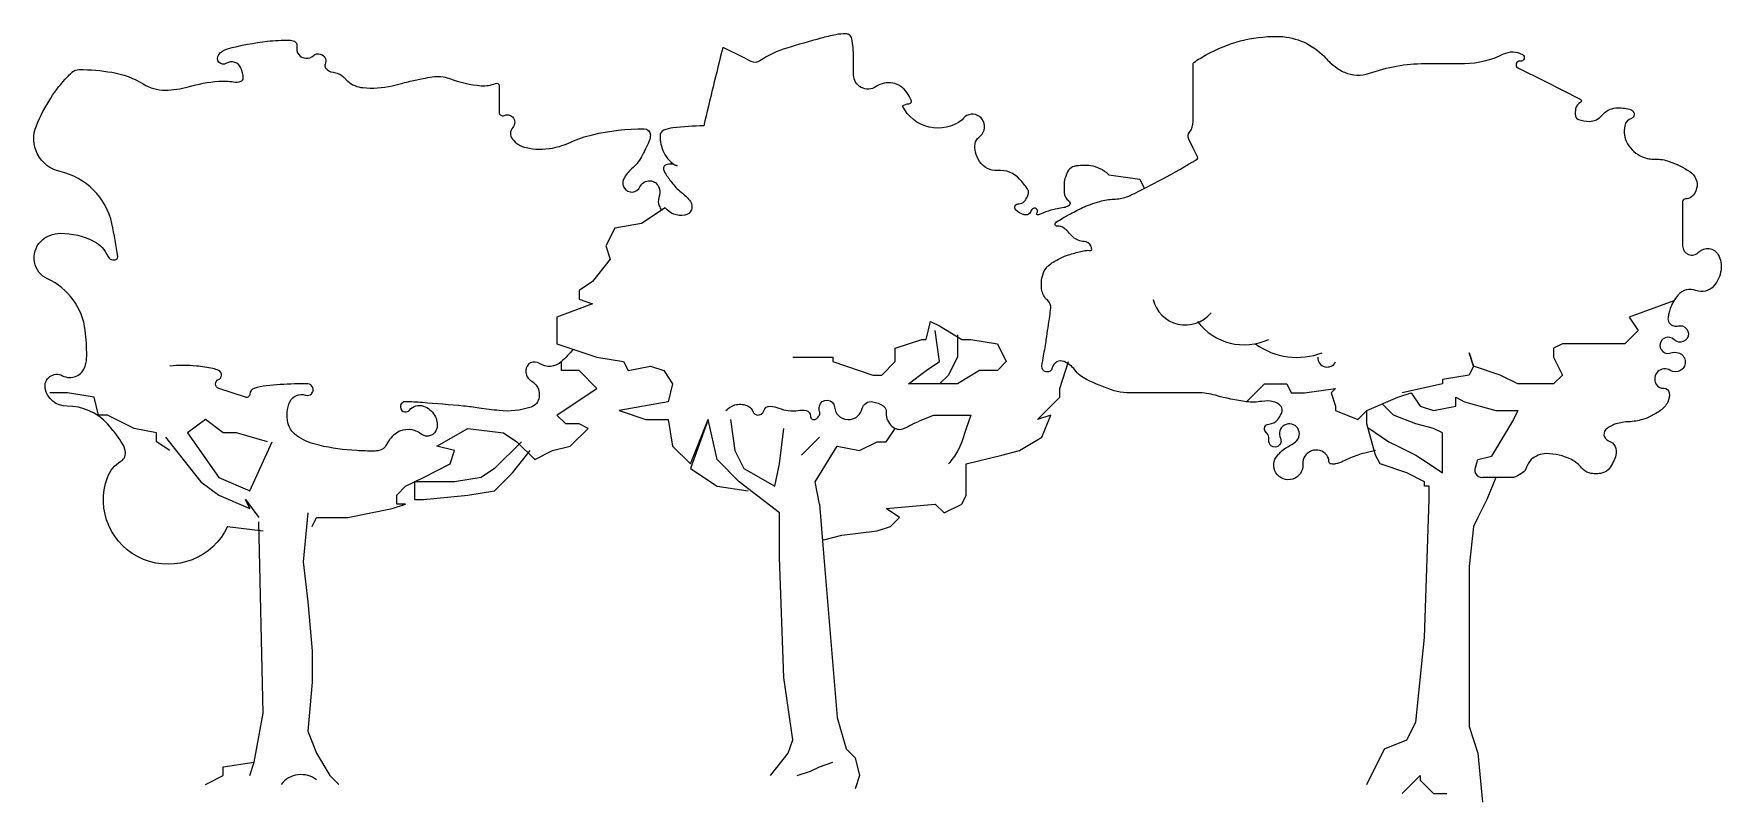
# Model space of a CAD drawing. Extents: x -1747 to 288, y 0 to 927.
import ezdxf

# ---------------------------------------------------------------- set-up
doc = ezdxf.new("R2010")
doc.units = 0
doc.header["$LTSCALE"] = 50
doc.header["$MEASUREMENT"] = 0
doc.layers.get('0').update_dxf_attribs({"linetype": 'CONTINUOUS'})

msp = doc.modelspace()

# ---------------------------------------------------------------- linework, layer by layer
at = {"color": 0, "linetype": 'ByBlock'}
for p, q in [((-8, 405.2), (-5.4, 413.2)), ((-5.4, 413.2), (11, 417.4)), ((-1470.5, 107.3), (-1475.9, 338.1)), ((-1481.3, 48.3), (-1470.5, 107.3)), ((-1518.8, 42.9), (-1481.3, 48.3)), ((-1518.8, 32.2), (-1518.8, 42.9)), ((-1486.6, 32.2), (-1481.3, 48.3)), ((-1540.3, 21.5), (-1518.8, 32.2))]:
    msp.add_line(p, q, dxfattribs=at)
for points in [[(-1513.5, 332.7, -0.400077), (-1615, 292.9, -0.405711), (-1658.4, 391.8, -0.170313), (-1642.3, 411.1, 0.330393), (-1636.9, 424, 0.086246), (-1641.7, 434.8, 0.037425), (-1658.4, 456.2, 0.213623), (-1707.2, 477.6, -0.362793), (-1733.5, 499.1, -0.629079), (-1712.8, 514.4, 0.473958), (-1685.2, 526, 0.072212), (-1683.4, 538.4, 0.029649), (-1685.2, 568.9, 0.261975), (-1730.6, 631, -0.522051), (-1738.9, 676.2, -0.20003), (-1715, 686.2, -0.120842), (-1674.5, 676.2, -0.173343), (-1658.1, 658.5, 0.436809), (-1647.6, 654.8, 0.313564), (-1646.1, 657.7, 0.023003), (-1653, 697.7, 0.291264), (-1715.6, 760.5, -0.465403), (-1744.2, 815.8, -0.043631), (-1726.8, 849.2, -0.050615), (-1706.7, 874.8, -0.004095), (-1702.3, 879.2, -0.017678), (-1701.3, 880.2, -0.180599), (-1692.5, 883.5, -0.041715), (-1653, 880.2, -0.095302), (-1615.4, 866.2, 0.13866), (-1588.6, 858.7, 0.070064), (-1561.1, 862.7, -0.051767), (-1524.2, 869.4, -0.058091), (-1506.3, 868.7, 0.116565), (-1497.4, 869.4, 0.326269), (-1494.7, 873.1, 0.105504), (-1497.4, 885.5, 0.448836), (-1514.9, 891.1, -0.831676), (-1524.2, 901.6, -0.160741), (-1513.8, 908.5, -0.039408), (-1465.2, 917.7, -0.027183), (-1439.4, 919.1, -0.107089), (-1433, 917.7, -0.353555), (-1429.9, 911.6, 0.223863), (-1427.6, 901.6, 0.437367), (-1410.1, 900.2, -0.550572), (-1395.4, 896.3, -0.189382), (-1395.8, 889.9, 0.282718), (-1395.4, 885.5, 0.20208), (-1386.3, 880.4, -0.153437), (-1373.9, 874.8, -0.031188), (-1371.1, 871.9, 0.035496), (-1368.6, 869.4, 0.153741), (-1350.4, 861.7, 0.083828), (-1314.9, 864.1, 0.006109), (-1302.3, 867.2, -0.008645), (-1293.4, 869.4, -0.00683), (-1277.5, 872.8, -0.010031), (-1266.6, 874.8, -0.128947), (-1246, 872.7, 0.066868), (-1207.5, 864.1, 0.126586), (-1190.4, 866.9, -0.541718), (-1186.1, 864.1), (-1186.1, 842.6), (-1186.1, 831.9, 0.554114), (-1180.1, 828.2, -0.317327), (-1170, 826.5, -0.401848), (-1169.6, 813.5, 0.367745), (-1170, 799.7, 0.170644), (-1153.5, 789.4, 0.102311), (-1121.7, 788.9, 0.060861), (-1099.6, 796, -0.050721), (-1073.4, 805, -0.057461), (-1010.9, 812.2, -0.411533), (-1003.6, 805, -0.097726), (-1005, 797.6, -0.033982), (-1014.3, 778.2, -0.08748), (-1026.3, 763.7, 0.105429), (-1035.8, 751.4, 1.010254), (-1016.1, 742.2, -0.693732), (-992.9, 740.6, -0.159441), (-993.2, 729.1, 0.187914), (-992.9, 719.2, 0.022988), (-990.3, 713.7, 0.072448)], [(-450.8, 756.7, 0.077166), (-461.1, 764, 0.083255), (-472.3, 767.5, 0.082383), (-492.3, 766.8, 0.207051), (-499.1, 762.1, 0.058814), (-503, 753.9, 0.065604), (-504.5, 746, 0.014928), (-504.6, 740.9, 0.013311), (-504.5, 735.3, 0.22869), (-498.9, 725.2, -0.535256), (-499.1, 719.2, -0.108088), (-504.9, 717.1, 0.040653), (-520.6, 713.8, 0.031007), (-532.3, 709.5, -0.087621), (-536.7, 708.4, -0.70081), (-537.5, 710.3, 0.296368), (-536.7, 713.8, 0.739943), (-544.1, 713.5, -0.418544), (-552.8, 708.4, -0.13052), (-563, 714.3, -0.350598), (-563.5, 719.2, -0.247961), (-558.9, 721.8, 0.193624), (-552.8, 724.5, 0.0769), (-548.7, 730.3, 0.105883), (-547.4, 735.3, 0.158736), (-548.5, 739.1, 0.03992), (-558.2, 751.4, 0.226663), (-584.8, 761.9, -0.274001), (-606.5, 772.8, -0.081293), (-611.3, 784.1, -0.098691), (-611.8, 794.3, -0.199758), (-607.4, 801.7, 0.157777), (-601.1, 810.4, 0.880763), (-627.6, 822.8, -0.474674), (-699.4, 839.6, -0.157443), (-691.8, 842.4, 0.341011), (-688.7, 845, 0.172549), (-688.9, 846.8, 0.028983), (-694.1, 855.7, 0.422182), (-731.3, 863, -0.605383), (-758.5, 877.2), (-758.5, 887.9), (-758.5, 898.7, 0.049389), (-760.7, 920.7, 0.198266), (-763.8, 925.5, 0.148704), (-767.8, 926.7, 0.049125), (-779.9, 925.5, 0.01748), (-797.8, 921.3, 0.00749), (-839, 909.4, 0.073915), (-871.4, 894, -0.270036), (-881.9, 893.3), (-892.7, 898.7), (-914.1, 909.4, 0.116434), (-916.3, 909.9, 0.002608), (-939.2, 815.8, 0.020533), (-976.3, 813.2, 0.066631), (-987.5, 810.4, 0.307695), (-991.9, 803.9, 0.106744), (-987.5, 783.6, 0.090252), (-980.9, 774.1, 0.089934), (-971.4, 767.5), (-971.4, 767.5, 0.211309), (-984.4, 768.7, 0.426253), (-987.5, 762.1, 0.05639), (-985.1, 757.4, 0.021233), (-976.8, 746, 0.06221), (-964.9, 734.4, -0.07528), (-955.3, 724.5, -0.554948), (-962.2, 707.9, -0.268018), (-985.7, 716.8)], [(-128.8, 424, 0.01469), (-142, 421.1, 0.022827), (-150.3, 418.6, 0.032793), (-167.9, 411.1, -0.064424), (-177.1, 407.9, -0.052563), (-179.4, 407.6, -0.038061), (-182.5, 407.9, -0.366937), (-185.1, 410.9, 0.165272), (-187.8, 418.6, 0.736611), (-216.6, 407.6, -1.533376), (-246.9, 418.6, -0.005084), (-242.8, 422.8, -0.016427), (-241.5, 424, -0.057393), (-234.7, 428.7, 0.042521), (-225.4, 434.7, 2.098255), (-243.6, 439, -1.173493), (-257.6, 434.7, -0.068009), (-257.6, 437.4, 0.070296), (-257.6, 440.1, 0.180238), (-260.8, 445.9, -0.221216), (-263, 450.8, -0.405505), (-257.7, 456.1, 0.228977), (-246.9, 461.6, 0.04799), (-242.5, 468.6, 0.105626), (-241.5, 472.3, 0.210035), (-243.9, 478.5, 0.143061), (-252.2, 483, 0.095284), (-266.1, 483.4, -0.071443), (-284.4, 483, -0.039857), (-322, 490.7, 0.070529), (-343.5, 493.8), (-391.8, 493.8), (-429.3, 493.8, -0.080612), (-444.2, 496.2, -0.033407), (-477.7, 509.9, -0.115908), (-491.6, 521.3, 0.128037), (-504.5, 531.3, 0.474447), (-518.9, 523.8, -0.962955), (-531.3, 526, -0.013977), (-529.3, 538.4, 0.008807), (-526, 558.2, 0.002409), (-521.8, 586.2, 0.007093), (-520.6, 595.7, 0.250105), (-524.3, 605, -0.172329), (-531.3, 617.2, -0.12716), (-530, 637, -0.164762), (-520.6, 649.4, -0.033066), (-509, 656.2, -0.041599), (-499.1, 660.1, -0.013093), (-484.4, 664.2, -0.028915), (-477.7, 665.5, -0.078803), (-474.5, 665.4, 0.112979), (-472.3, 665.5, 0.338619), (-471.3, 666.7, 0.112453), (-472.3, 670.9, 0.276426), (-480.2, 676.1, -0.172437), (-493.8, 681.6, -0.033764), (-499.8, 687.7, 0.044471), (-504.5, 692.3, 0.207398), (-512.7, 694.6, -0.550316), (-515.2, 697.7, -0.170339), (-513.6, 699.8, -0.025877), (-499.1, 708.4, -0.005218), (-482.4, 717, -0.018782), (-477.7, 719.2, -0.016696), (-472.6, 721, -0.007815), (-461.6, 724.5, -0.066581), (-444.5, 727.2, 0.074705), (-429.3, 729.9, 0.03522), (-423.6, 732.3, 0.00519), (-386.4, 751.4, 0.01855), (-344.2, 775.6, 0.386669), (-343.5, 778.2), (-348.8, 788.9), (-354.2, 799.7, -0.290024), (-353.4, 808.1, 0.16792), (-348.8, 821.1), (-348.8, 864.1), (-348.8, 890.9, -0.250765), (-348.1, 892.2, -0.019884), (-332.7, 901.6, -0.127808), (-248.3, 923.6, -0.192042), (-193.2, 901.6, -0.018918), (-186.3, 894.6, 0.035158), (-182.5, 890.9, 0.026509), (-172.8, 883.6, 0.044299), (-166.4, 880.2, 0.189879), (-136.3, 879.1, -0.082195), (-69.8, 890.9, -0.005846), (-45.5, 890.9, 0.00592), (-21.5, 890.9, 0.113746), (25.5, 902.3, -0.252306), (48.3, 901.6, -0.828593), (45.5, 893.6, 0.854207), (42.9, 885.5), (75.1, 869.4), (118.1, 848, -0.631695), (118, 843.8, 0.237829), (112.7, 837.2, 0.053171), (112, 830.7, 0.08141), (112.7, 826.5, 0.235231), (116, 823.3, 0.079178), (128.8, 821.1, 0.228337), (144.4, 828.5, -0.207869), (161, 837.2, -0.079524), (177.4, 835.8, -0.209891), (182.5, 831.9, -0.463808), (179.7, 824.7, 0.261646), (171.7, 815.8, 0.185679), (175.1, 794, 0.169055), (193.2, 778.2, 0.10287), (208.4, 775.5, -0.091783), (225.4, 772.8, -0.062624), (250.1, 760.5, -0.149618), (257.6, 751.4, -0.159766), (258.4, 740.3, -0.145321), (252.2, 729.9, -0.219341), (244.8, 727.5, 0.448345), (241.5, 724.5), (241.5, 719.2), (241.5, 670.9, 0.677886), (260.8, 663.2, -0.508186), (284.4, 660.1, -0.162435), (287.8, 641.8, -0.142023), (279.1, 622.6, -0.320328), (257.6, 617.2, 0.32077), (236.1, 611.8, 0.141615), (223.9, 584.6, 0.381389), (230.8, 574.3, 0.136587), (236.5, 574.3, -0.154193), (241.5, 574.3, -1.276726), (231.1, 557.8, 1.220473), (220, 542.1, 0.189794), (227.3, 541.8, -0.154971), (236.1, 542.1, -1.155054), (226.6, 520.8, 0.775605), (209.3, 504.5, 0.288002), (218.8, 499.2, -0.391998), (225.4, 493.8, -0.149779), (223.5, 482.5, -0.125842), (214.7, 472.3, -0.035706), (203.1, 465.5, -0.044859), (193.2, 461.6, -0.061384), (176.6, 458.8, 0.064925), (161, 456.2, 0.041325), (156.3, 454.3, 0.030603), (150.3, 450.8, 0.616732), (152.1, 436, -0.394081), (161, 418.6, -0.09218), (153.2, 402.8, -0.165665), (144.9, 397.1, -0.067754), (136.6, 396, -0.071303), (128.8, 397.1, -0.154532), (119.5, 403.4, 0.109071), (107.3, 413.2, 0.116382), (77.1, 420.4, 0.190771), (59, 413.2, 0.132875), (53.3, 403.9, -0.174546), (48.3, 397.1, -0.031902), (40.1, 392.4, -0.116434), (37.6, 391.8), (16.1, 391.8), (0, 391.8)], [(-1096.6, 546.2, -0.029891), (-1110.9, 531.3, -0.344609), (-1137.3, 529.1, 0.583897), (-1153.9, 520.6, 0.281336), (-1146.6, 507.6, -0.25074), (-1137.8, 493.8, -0.019056), (-1137.7, 490.5, -0.028555), (-1137.8, 488.4, -0.29158), (-1147.5, 476.5, -0.107512), (-1186.1, 472.3, -0.010113), (-1210.2, 475.4, 0.012998), (-1229, 477.7, 0.004586), (-1278.6, 481.9, 0.011258), (-1298.8, 483, 1.599764), (-1294.2, 472.9, -0.310511), (-1277.3, 477.7, -0.177139), (-1263.8, 466.7, -0.192472), (-1261.2, 450.8, -0.551089), (-1280.1, 444, 0.318367), (-1309.5, 445.4, 0.146162), (-1321.8, 431.2, -0.246759), (-1331, 424, -0.045438), (-1336.9, 423.4, -0.012955), (-1357.8, 424, -0.043774), (-1403.2, 430.4, -0.076857), (-1427.6, 440.1, -0.200679), (-1440.7, 457.7, -0.171815), (-1438.3, 483, -0.386448), (-1419.5, 490.9, 1.156173), (-1416.9, 504.5, 0.012676), (-1422.9, 504.6, 0.00754), (-1433, 504.5, 0.020127), (-1466.9, 502.1, 0.046658), (-1481.3, 499.1, 0.319239), (-1486.7, 492.1, -0.500113), (-1492, 488.4), (-1508.1, 493.8), (-1524.2, 499.1, -0.698592), (-1524.5, 509.7, 0.656077), (-1524.2, 520.6, 0.060307), (-1531.3, 522.9, 0.022428), (-1551, 526, 0.026931), (-1567.1, 526.8, 0.02669), (-1583.2, 526)], [(-912.4, 472.3, -0.162278), (-899.8, 479.5, -0.163481), (-885.5, 477.7, -0.202052), (-879.8, 471.1, 0.281681), (-874.8, 466.9, 0.375129), (-866.8, 472, -0.352742), (-858.7, 477.7, -0.080883), (-848.8, 475.3, 0.06909), (-837.2, 472.3, 0.067246), (-825.2, 472.5, -0.086091), (-815.8, 472.3, -0.368491), (-810.4, 465.6, 0.522751), (-805, 461.6, 0.116434), (-802.2, 463.3, 0.084889), (-799.7, 466.9, 0.190299), (-799.4, 471.3, -0.129102), (-799.7, 477.7, -0.865574), (-781.4, 476.5, 0.442701), (-762.1, 461.6, 0.296772), (-748.1, 474.7, -0.395576), (-735.3, 483, -0.103166), (-722.9, 478, -0.206063), (-719.2, 472.3, -0.080251), (-719.1, 469.8, 0.070994), (-719.2, 466.9, 0.201199), (-710.6, 452.2, 0.273126), (-697.7, 450.8, 0.020444), (-692.3, 453.5, -0.020673), (-687, 456.2, -0.010393), (-662.9, 466.4, -0.095415), (-660.1, 466.9), (-644, 466.9), (-617.2, 466.9), (-622.6, 450.8), (-627.9, 434.7, -0.054722), (-633.1, 423.5, -0.035489), (-644, 407.9)]]:
    msp.add_lwpolyline(points, format="xyb", dxfattribs=at)
for points in [[(-450.8, 756.7), (-413.2, 751.4), (-407.9, 740.6)], [(-985.7, 716.8), (-1014.3, 697.7), (-1046.5, 692.3), (-1057.3, 670.9), (-1051.9, 654.8), (-1073.4, 627.9), (-1089.5, 617.2), (-1089.5, 606.5), (-1073.4, 601.1), (-1116.3, 585), (-1116.3, 552.8), (-1068, 536.7), (-1035.8, 531.3), (-1030.4, 520.6), (-1003.6, 526), (-987.5, 520.6), (-976.8, 504.5), (-982.1, 483), (-1041.2, 472.3), (-1009, 461.6), (-992.9, 461.6), (-982.1, 461.6), (-976.8, 429.3), (-955.3, 407.9), (-933.8, 461.6), (-955.3, 402.5), (-923.1, 381), (-885.5, 375.7)], [(230.9, 604.6), (177.1, 585), (187.8, 568.9), (171.7, 552.8), (155.6, 552.8), (96.6, 552.8), (85.9, 547.4), (85.9, 536.7), (96.6, 515.2), (85.9, 504.5), (42.9, 504.5), (21.5, 515.2), (-10.7, 526), (-16.1, 542.1), (-10.7, 526), (-16.1, 515.2), (-16.1, 515.2), (-48.3, 509.9), (-48.3, 504.5), (-96.6, 493.8)], [(-831.9, 536.7), (-783.6, 536.7), (-783.6, 531.3), (-735.3, 515.2), (-724.5, 515.2), (-708.4, 531.3), (-708.4, 547.4), (-676.2, 558.2), (-670.9, 558.2), (-665.5, 579.6), (-654.8, 574.3), (-627.9, 558.2), (-617.2, 558.2), (-585, 552.8), (-574.3, 531.3), (-585, 520.6), (-606.5, 520.6), (-633.3, 504.5), (-644, 504.5), (-692.3, 504.5), (-670.9, 520.6), (-654.8, 531.3), (-660.1, 568.9)], [(-633.3, 563.5), (-633.3, 536.7), (-638.7, 526), (-644, 515.2), (-654.8, 504.5)], [(-1411.5, 332.7), (-1406.1, 343.5), (-1395.4, 343.5), (-1368.6, 343.5), (-1314.9, 354.2), (-1298.8, 359.6), (-1309.5, 359.6), (-1309.5, 370.3), (-1298.8, 381), (-1277.3, 391.8), (-1245.1, 407.9), (-1239.7, 424), (-1261.2, 429.3), (-1223.6, 450.8), (-1180.7, 445.4), (-1164.6, 434.7), (-1143.1, 413.2), (-1121.7, 424), (-1100.2, 429.3), (-1078.7, 450.8), (-1089.5, 456.2), (-1105.6, 456.2), (-1116.3, 466.9), (-1100.2, 477.7), (-1068, 499.1), (-1089.5, 520.6), (-1089.5, 520.6), (-1110.9, 520.6), (-1110.9, 531.3)], [(-794.3, 316.6), (-772.8, 322), (-729.9, 327.4), (-713.8, 332.7), (-703.1, 343.5), (-719.2, 354.2), (-660.1, 359.6), (-649.4, 348.8), (-627.9, 359.6), (-622.6, 370.3), (-622.6, 407.9), (-579.6, 418.6), (-558.2, 424), (-531.3, 440.1), (-520.6, 466.9), (-536.7, 461.6), (-509.9, 488.4), (-509.9, 499.1), (-499.1, 531.3)], [(-1583.2, 424), (-1599.3, 434.7), (-1599.3, 445.4), (-1626.2, 450.8), (-1658.4, 466.9), (-1669.1, 466.9), (-1674.5, 488.4), (-1706.7, 493.8), (-1728.1, 493.8)], [(-284.4, 483), (-263, 504.5), (-236.1, 504.5), (-230.8, 493.8), (-214.7, 493.8), (-177.1, 499.1), (-182.5, 493.8), (-177.1, 477.7), (-177.1, 472.3), (-150.3, 461.6), (-139.5, 472.3), (-102, 488.4), (-85.9, 493.8), (-75.1, 477.7), (-59, 472.3), (-32.2, 477.7), (-32.2, 488.4), (-21.5, 483), (16.1, 472.3), (42.9, 472.3), (37.6, 461.6), (11, 417.4)], [(-139.5, 21.5), (-118.1, 64.4), (-91.2, 75.1), (-80.5, 96.6), (-69.8, 198.6), (-64.4, 364.9), (-64.4, 381), (-69.8, 381), (-69.8, 386.4), (-91.2, 397.1), (-123.4, 407.9), (-128.8, 418.6), (-139.5, 456.2), (-139.5, 472.3)], [(-138.3, 451.8), (-112.7, 434.7), (-102, 429.3), (-80.5, 418.6), (-64.4, 407.9), (-48.3, 397.1), (-48.3, 413.2), (-48.3, 445.4), (-59, 450.8), (-80.5, 456.2), (-107.3, 466.9), (-120.8, 480.3)], [(-1465.2, 434.7), (-1502.7, 445.4), (-1518.8, 445.4), (-1540.3, 461.6), (-1561.8, 445.4), (-1524.2, 391.8), (-1486.6, 375.7), (-1459.8, 434.7)], [(-858.7, 32.2), (-837.2, 59), (-831.9, 75.1), (-842.6, 150.3), (-848, 295.2), (-848, 348.8), (-896.3, 386.4), (-923.1, 413.2), (-933.8, 461.6)], [(-907, 461.6), (-901.6, 424), (-890.9, 402.5), (-853.3, 381), (-848, 407.9), (-842.6, 450.8)], [(-799.7, 359.6), (-805, 386.4), (-778.2, 429.3), (-751.4, 424), (-729.9, 434.7), (-719.2, 434.7), (-708.4, 450.8)], [(-1588.6, 440.1), (-1545.7, 386.4), (-1524.2, 370.3), (-1486.6, 354.2), (-1492, 364.9), (-1475.9, 343.5)], [(-1159.2, 434.7), (-1191.4, 402.5), (-1207.5, 391.8), (-1239.7, 386.4), (-1288, 386.4), (-1288, 364.9), (-1277.3, 364.9), (-1223.6, 370.3), (-1191.4, 375.7), (-1170, 397.1), (-1148.5, 424)], [(-799.7, 440.1), (-810.4, 429.3), (-821.1, 418.6)], [(16.1, 391.8), (5.4, 364.9), (-5.4, 343.5), (-10.7, 332.7), (-16.1, 284.4), (-16.1, 166.4), (-16.1, 91.2), (-5.4, 59), (0, 0)], [(-1416.9, 348.8), (-1422.2, 289.8), (-1416.9, 241.5), (-1411.5, 182.5), (-1411.5, 144.9), (-1416.9, 85.9), (-1406.1, 59), (-1390, 32.2), (-1379.3, 21.5)], [(-799.7, 359.6), (-794.3, 295.2), (-778.2, 102), (-767.5, 64.4), (-756.7, 53.7), (-751.4, 32.2), (-756.7, 16.1)], [(-1513.5, 332.7), (-1470.5, 327.4)], [(-826.5, 32.2), (-810.4, 37.6), (-799.7, 42.9), (-783.6, 48.3)], [(-96.6, 10.7), (-75.1, 32.2), (-75.1, 26.8), (-59, 10.7), (-42.9, 10.7)]]:
    msp.add_lwpolyline(points, dxfattribs=at)
for centre, radius, start, end in [((-358.3, 615.5), 39.9, 193.1364, 320.8744), ((-287.4, 621.7), 70.1, 216.8334, 295.0942), ((-223.7, 621), 84.6, 233.7192, 291.0915), ((-187.3, 536.1), 11.3, 177.2737, 334.6538), ((-0.3, 400.7), 8.96, 142.9687, 271.8992), ((-1424.9, 2.7), 30.6, 52.125, 142.125)]:
    msp.add_arc(centre, radius, start, end, dxfattribs=at)

doc.saveas('drawing.dxf')
